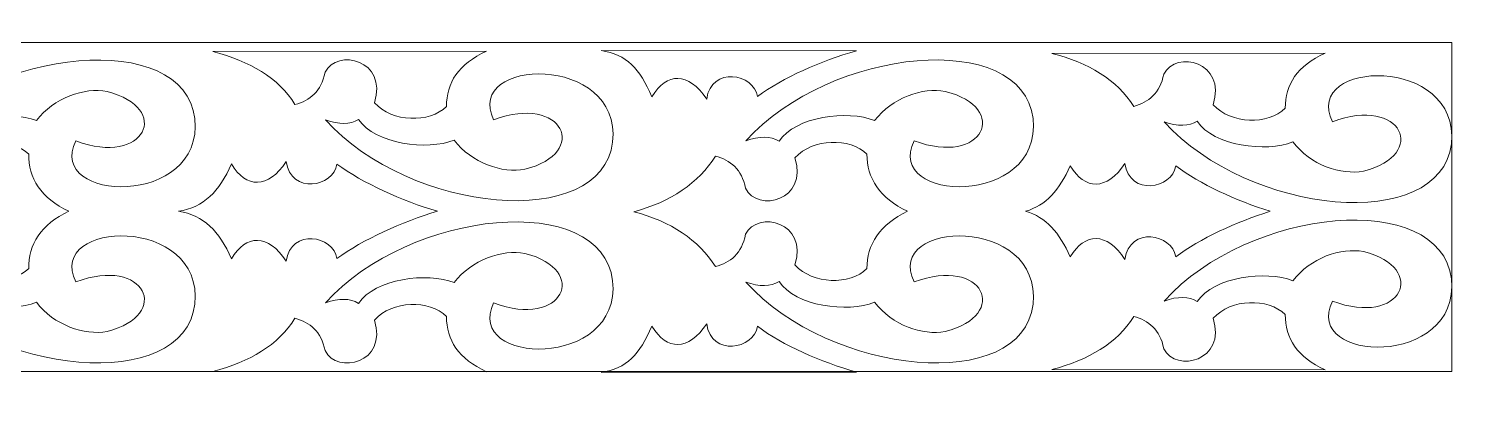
# Model space of a CAD drawing. Header units: centimetres. Extents: x -70 to 71, y -43 to 42.
# Drawn here: x 9.5 to 70.7, y -42.7 to -27 of the extents above; entities that cross this region are included whole.
import ezdxf

# ---------------------------------------------------------------- set-up
doc = ezdxf.new("R2010")
doc.units = ezdxf.units.CM
doc.header["$MEASUREMENT"] = 0
doc.layers.add('layer 1', color=7, linetype='Continuous')

msp = doc.modelspace()

# ---------------------------------------------------------------- linework, layer by layer
at = {"layer": 'layer 1', "color": 141, "lineweight": 9}
for points, knots in [([(9.82987, -30.9464), (8.67832, -30.49085), (6.43954, -30.77699), (5.74363, -31.83225), (5.74363, -31.83225), (5.38386, -31.61152), (4.91188, -31.60433), (4.32762, -31.81067), (4.32762, -31.81067), (7.95484, -27.80576), (16.11254, -27.01723), (16.59888, -30.86387), (16.59888, -30.86387), (16.98287, -34.68734), (10.21005, -34.47932), (11.51532, -31.81486), (11.51532, -31.81486), (14.48984, -32.92991), (15.6408, -30.406), (12.84673, -29.70155), (12.84673, -29.70155), (11.88452, -29.51776), (10.57165, -29.97143), (9.82987, -30.9464)], [0, 0, 0, 0, 0.14285714, 0.14285714, 0.14285714, 0.14285714, 0.28571429, 0.28571429, 0.28571429, 0.28571429, 0.42857143, 0.42857143, 0.42857143, 0.42857143, 0.57142857, 0.57142857, 0.57142857, 0.57142857, 0.71428571, 0.71428571, 0.71428571, 0.71428571, 1, 1, 1, 1]), ([(45.64035, -30.94312), (44.4888, -30.48757), (42.25002, -30.77371), (41.55411, -31.82897), (41.55411, -31.82897), (41.19434, -31.60825), (40.72236, -31.60105), (40.1381, -31.80739), (40.1381, -31.80739), (43.76532, -27.80249), (51.92302, -27.01395), (52.40936, -30.8606), (52.40936, -30.8606), (52.79335, -34.68406), (46.02053, -34.47604), (47.3258, -31.81159), (47.3258, -31.81159), (50.30032, -32.92663), (51.45128, -30.40272), (48.65721, -29.69827), (48.65721, -29.69827), (47.695, -29.51448), (46.38213, -29.96815), (45.64035, -30.94312)], [0, 0, 0, 0, 0.14285714, 0.14285714, 0.14285714, 0.14285714, 0.28571429, 0.28571429, 0.28571429, 0.28571429, 0.42857143, 0.42857143, 0.42857143, 0.42857143, 0.57142857, 0.57142857, 0.57142857, 0.57142857, 0.71428571, 0.71428571, 0.71428571, 0.71428571, 1, 1, 1, 1]), ([(17.37249, -27.99452), (17.37249, -27.99452), (29.06242, -27.98001), (29.06242, -27.98001), (29.06242, -27.98001), (27.85754, -28.5272), (27.34368, -29.33612), (27.35059, -30.3423), (27.35059, -30.3423), (26.61924, -31.06337), (25.03377, -31.02533), (24.2711, -30.18868), (24.2711, -30.18868), (24.85129, -28.35535), (22.68206, -27.84105), (22.15945, -28.88288), (22.15945, -28.88288), (22.0055, -29.70655), (21.5165, -30.08517), (20.87538, -30.26157), (20.87538, -30.26157), (20.16619, -29.11703), (18.94464, -28.40707), (17.37249, -27.99452)], [0, 0, 0, 0, 0.14285714, 0.14285714, 0.14285714, 0.14285714, 0.28571429, 0.28571429, 0.28571429, 0.28571429, 0.42857143, 0.42857143, 0.42857143, 0.42857143, 0.57142857, 0.57142857, 0.57142857, 0.57142857, 0.71428571, 0.71428571, 0.71428571, 0.71428571, 1, 1, 1, 1]), ([(27.67823, -31.78477), (26.52668, -32.24032), (24.2879, -31.95418), (23.59199, -30.89892), (23.59199, -30.89892), (23.23222, -31.11964), (22.76024, -31.12684), (22.17598, -30.9205), (22.17598, -30.9205), (25.8032, -34.9254), (33.9609, -35.71394), (34.44725, -31.8673), (34.44725, -31.8673), (34.83123, -28.04383), (28.05841, -28.25185), (29.36368, -30.91631), (29.36368, -30.91631), (32.3382, -29.80126), (33.48916, -32.32517), (30.69509, -33.02962), (30.69509, -33.02962), (29.73288, -33.21341), (28.42001, -32.75974), (27.67823, -31.78477)], [0, 0, 0, 0, 0.14285714, 0.14285714, 0.14285714, 0.14285714, 0.28571429, 0.28571429, 0.28571429, 0.28571429, 0.42857143, 0.42857143, 0.42857143, 0.42857143, 0.57142857, 0.57142857, 0.57142857, 0.57142857, 0.71428571, 0.71428571, 0.71428571, 0.71428571, 1, 1, 1, 1]), ([(33.95014, -27.95523), (33.95014, -27.95523), (44.86304, -27.96382), (44.86304, -27.96382), (44.86304, -27.96382), (43.33075, -28.40527), (41.73502, -29.10173), (40.63305, -29.9188), (40.63305, -29.9188), (40.48514, -28.94019), (38.66235, -28.60225), (38.4645, -30.02902), (38.4645, -30.02902), (37.693, -28.85739), (36.74118, -28.87265), (36.12799, -29.92691), (36.12799, -29.92691), (35.59261, -28.72846), (35.06328, -28.10801), (33.95014, -27.95523)], [0, 0, 0, 0, 0.16666667, 0.16666667, 0.16666667, 0.16666667, 0.33333333, 0.33333333, 0.33333333, 0.33333333, 0.5, 0.5, 0.5, 0.5, 0.66666667, 0.66666667, 0.66666667, 0.66666667, 1, 1, 1, 1]), ([(53.20412, -28.07329), (53.20412, -28.07329), (64.89405, -28.05878), (64.89405, -28.05878), (64.89405, -28.05878), (63.68917, -28.60597), (63.17531, -29.41489), (63.18222, -30.42107), (63.18222, -30.42107), (62.45087, -31.14214), (60.8654, -31.1041), (60.10273, -30.26745), (60.10273, -30.26745), (60.68292, -28.43412), (58.51369, -27.91982), (57.99108, -28.96165), (57.99108, -28.96165), (57.83713, -29.78532), (57.34813, -30.16394), (56.70701, -30.34034), (56.70701, -30.34034), (55.99782, -29.1958), (54.77627, -28.48584), (53.20412, -28.07329)], [0, 0, 0, 0, 0.14285714, 0.14285714, 0.14285714, 0.14285714, 0.28571429, 0.28571429, 0.28571429, 0.28571429, 0.42857143, 0.42857143, 0.42857143, 0.42857143, 0.57142857, 0.57142857, 0.57142857, 0.57142857, 0.71428571, 0.71428571, 0.71428571, 0.71428571, 1, 1, 1, 1]), ([(63.50986, -31.86354), (62.35831, -32.31909), (60.11953, -32.03295), (59.42362, -30.97769), (59.42362, -30.97769), (59.06385, -31.19841), (58.59187, -31.20561), (58.00761, -30.99927), (58.00761, -30.99927), (61.63483, -35.00417), (69.79253, -35.79271), (70.27888, -31.94607), (70.27888, -31.94607), (70.66286, -28.1226), (63.89004, -28.33062), (65.19531, -30.99508), (65.19531, -30.99508), (68.16983, -29.88003), (69.32079, -32.40394), (66.52672, -33.10839), (66.52672, -33.10839), (65.56451, -33.29218), (64.25164, -32.83851), (63.50986, -31.86354)], [0, 0, 0, 0, 0.14285714, 0.14285714, 0.14285714, 0.14285714, 0.28571429, 0.28571429, 0.28571429, 0.28571429, 0.42857143, 0.42857143, 0.42857143, 0.42857143, 0.57142857, 0.57142857, 0.57142857, 0.57142857, 0.71428571, 0.71428571, 0.71428571, 0.71428571, 1, 1, 1, 1]), ([(-0.46183, -34.86702), (1.11032, -34.45447), (2.31783, -33.61414), (3.02702, -32.4696), (3.02702, -32.4696), (3.66814, -32.646), (4.15714, -33.02462), (4.31109, -33.84829), (4.31109, -33.84829), (4.8337, -34.89011), (7.00293, -34.37581), (6.42274, -32.54249), (6.42274, -32.54249), (7.1854, -31.70584), (8.77088, -31.66779), (9.50223, -32.38887), (9.50223, -32.38887), (9.49532, -33.39505), (10.01118, -34.27573), (11.21606, -34.82292), (11.21606, -34.82292), (10.01118, -35.3713), (9.49532, -36.2632), (9.50223, -37.27157), (9.50223, -37.27157), (8.77088, -37.99421), (7.1854, -37.95609), (6.42274, -37.11761), (6.42274, -37.11761), (7.00293, -35.28031), (4.8337, -34.76489), (4.31109, -35.80898), (4.31109, -35.80898), (4.15714, -36.63445), (3.66814, -37.01387), (3.02702, -37.19067), (3.02702, -37.19067), (2.31783, -36.04364), (1.11032, -35.28046), (-0.46183, -34.86702)], [0, 0, 0, 0, 0.09090909, 0.09090909, 0.09090909, 0.09090909, 0.18181818, 0.18181818, 0.18181818, 0.18181818, 0.27272727, 0.27272727, 0.27272727, 0.27272727, 0.36363636, 0.36363636, 0.36363636, 0.36363636, 0.45454545, 0.45454545, 0.45454545, 0.45454545, 0.54545455, 0.54545455, 0.54545455, 0.54545455, 0.63636364, 0.63636364, 0.63636364, 0.63636364, 0.72727273, 0.72727273, 0.72727273, 0.72727273, 0.81818182, 0.81818182, 0.81818182, 0.81818182, 1, 1, 1, 1]), ([(35.35066, -34.8457), (36.92281, -34.43315), (38.12831, -33.61086), (38.8375, -32.46632), (38.8375, -32.46632), (39.47862, -32.64272), (39.96762, -33.02134), (40.12157, -33.84501), (40.12157, -33.84501), (40.64417, -34.88684), (42.81341, -34.37254), (42.23322, -32.53922), (42.23322, -32.53922), (42.99588, -31.70256), (44.58136, -31.66452), (45.31271, -32.38559), (45.31271, -32.38559), (45.3058, -33.39177), (45.84574, -34.28092), (47.05061, -34.82811), (47.05061, -34.82811), (45.84574, -35.3765), (45.3058, -36.2665), (45.31271, -37.27485), (45.31271, -37.27485), (44.58136, -37.99749), (42.99588, -37.95936), (42.23322, -37.1209), (42.23322, -37.1209), (42.81341, -35.28359), (40.64418, -34.76818), (40.12157, -35.81228), (40.12157, -35.81228), (39.96762, -36.63772), (39.47862, -37.01717), (38.8375, -37.19395), (38.8375, -37.19395), (38.12831, -36.04693), (36.92281, -35.25915), (35.35066, -34.8457)], [0, 0, 0, 0, 0.09090909, 0.09090909, 0.09090909, 0.09090909, 0.18181818, 0.18181818, 0.18181818, 0.18181818, 0.27272727, 0.27272727, 0.27272727, 0.27272727, 0.36363636, 0.36363636, 0.36363636, 0.36363636, 0.45454545, 0.45454545, 0.45454545, 0.45454545, 0.54545455, 0.54545455, 0.54545455, 0.54545455, 0.63636364, 0.63636364, 0.63636364, 0.63636364, 0.72727273, 0.72727273, 0.72727273, 0.72727273, 0.81818182, 0.81818182, 0.81818182, 0.81818182, 1, 1, 1, 1]), ([(15.89687, -34.82756), (16.97902, -34.99467), (17.63889, -35.67635), (18.16587, -36.85856), (18.16587, -36.85856), (18.77906, -35.80202), (19.73088, -35.78672), (20.50238, -36.9609), (20.50238, -36.9609), (20.70023, -35.53103), (22.52302, -35.86971), (22.67093, -36.85044), (22.67093, -36.85044), (23.76671, -36.0362), (25.44352, -35.27114), (26.96892, -34.82757), (26.96892, -34.82757), (25.44351, -34.38497), (23.76671, -33.62157), (22.67093, -32.80909), (22.67093, -32.80909), (22.52302, -33.7877), (20.70023, -34.12564), (20.50238, -32.69887), (20.50238, -32.69887), (19.73088, -33.87051), (18.77906, -33.85524), (18.16587, -32.80098), (18.16587, -32.80098), (17.63889, -33.98063), (16.97903, -34.6608), (15.89687, -34.82756)], [0, 0, 0, 0, 0.11111111, 0.11111111, 0.11111111, 0.11111111, 0.22222222, 0.22222222, 0.22222222, 0.22222222, 0.33333333, 0.33333333, 0.33333333, 0.33333333, 0.44444444, 0.44444444, 0.44444444, 0.44444444, 0.55555556, 0.55555556, 0.55555556, 0.55555556, 0.66666667, 0.66666667, 0.66666667, 0.66666667, 0.77777778, 0.77777778, 0.77777778, 0.77777778, 1, 1, 1, 1]), ([(52.08865, -34.82757), (52.96202, -35.0807), (53.53168, -35.73461), (53.9975, -36.77963), (53.9975, -36.77963), (54.61069, -35.72308), (55.56251, -35.70777), (56.33401, -36.88195), (56.33401, -36.88195), (56.53186, -35.45209), (58.35465, -35.79075), (58.50256, -36.7715), (58.50256, -36.7715), (59.53587, -36.00367), (61.08586, -35.27958), (62.53833, -34.82758), (62.53833, -34.82758), (61.08585, -34.37654), (59.53587, -33.65402), (58.50256, -32.88786), (58.50256, -32.88786), (58.35465, -33.86647), (56.53186, -34.20441), (56.33401, -32.77764), (56.33401, -32.77764), (55.56251, -33.94928), (54.61069, -33.93401), (53.9975, -32.87975), (53.9975, -32.87975), (53.53167, -33.92252), (52.96206, -34.575), (52.08865, -34.82757)], [0, 0, 0, 0, 0.11111111, 0.11111111, 0.11111111, 0.11111111, 0.22222222, 0.22222222, 0.22222222, 0.22222222, 0.33333333, 0.33333333, 0.33333333, 0.33333333, 0.44444444, 0.44444444, 0.44444444, 0.44444444, 0.55555556, 0.55555556, 0.55555556, 0.55555556, 0.66666667, 0.66666667, 0.66666667, 0.66666667, 0.77777778, 0.77777778, 0.77777778, 0.77777778, 1, 1, 1, 1]), ([(27.67823, -37.87698), (26.52668, -37.42044), (24.2879, -37.70721), (23.59199, -38.76475), (23.59199, -38.76475), (23.23222, -38.54355), (22.76024, -38.53634), (22.17598, -38.74313), (22.17598, -38.74313), (25.8032, -34.72953), (33.9609, -33.93928), (34.44725, -37.79428), (34.44725, -37.79428), (34.83123, -41.62604), (28.05841, -41.41758), (29.36368, -38.74733), (29.36368, -38.74733), (32.3382, -39.8648), (33.48916, -37.33541), (30.69509, -36.62943), (30.69509, -36.62943), (29.73288, -36.44524), (28.42001, -36.8999), (27.67823, -37.87698)], [0, 0, 0, 0, 0.14285714, 0.14285714, 0.14285714, 0.14285714, 0.28571429, 0.28571429, 0.28571429, 0.28571429, 0.42857143, 0.42857143, 0.42857143, 0.42857143, 0.57142857, 0.57142857, 0.57142857, 0.57142857, 0.71428571, 0.71428571, 0.71428571, 0.71428571, 1, 1, 1, 1]), ([(63.50986, -37.79804), (62.35831, -37.3415), (60.11953, -37.62826), (59.42362, -38.68581), (59.42362, -38.68581), (59.06385, -38.46461), (58.59187, -38.4574), (58.00761, -38.66419), (58.00761, -38.66419), (61.63483, -34.65059), (69.79253, -33.86034), (70.27888, -37.71534), (70.27888, -37.71534), (70.66286, -41.5471), (63.89004, -41.33864), (65.19531, -38.66839), (65.19531, -38.66839), (68.16983, -39.78586), (69.32079, -37.25647), (66.52672, -36.55049), (66.52672, -36.55049), (65.56451, -36.36629), (64.25164, -36.82095), (63.50986, -37.79804)], [0, 0, 0, 0, 0.14285714, 0.14285714, 0.14285714, 0.14285714, 0.28571429, 0.28571429, 0.28571429, 0.28571429, 0.42857143, 0.42857143, 0.42857143, 0.42857143, 0.57142857, 0.57142857, 0.57142857, 0.57142857, 0.71428571, 0.71428571, 0.71428571, 0.71428571, 1, 1, 1, 1]), ([(9.82987, -38.71717), (8.67832, -39.17372), (6.43954, -38.88695), (5.74363, -37.8294), (5.74363, -37.8294), (5.38386, -38.0506), (4.91188, -38.05781), (4.32762, -37.85103), (4.32762, -37.85103), (7.95484, -41.86463), (16.11254, -42.65488), (16.59888, -38.79988), (16.59888, -38.79988), (16.98287, -34.96811), (10.21005, -35.17658), (11.51532, -37.84682), (11.51532, -37.84682), (14.48984, -36.72936), (15.6408, -39.25874), (12.84673, -39.96473), (12.84673, -39.96473), (11.88452, -40.14892), (10.57165, -39.69426), (9.82987, -38.71717)], [0, 0, 0, 0, 0.14285714, 0.14285714, 0.14285714, 0.14285714, 0.28571429, 0.28571429, 0.28571429, 0.28571429, 0.42857143, 0.42857143, 0.42857143, 0.42857143, 0.57142857, 0.57142857, 0.57142857, 0.57142857, 0.71428571, 0.71428571, 0.71428571, 0.71428571, 1, 1, 1, 1]), ([(45.64035, -38.72046), (44.4888, -39.177), (42.25002, -38.89023), (41.55411, -37.83269), (41.55411, -37.83269), (41.19434, -38.05389), (40.72236, -38.0611), (40.1381, -37.85431), (40.1381, -37.85431), (43.76532, -41.86791), (51.92302, -42.65816), (52.40936, -38.80316), (52.40936, -38.80316), (52.79335, -34.9714), (46.02053, -35.17986), (47.3258, -37.85011), (47.3258, -37.85011), (50.30032, -36.73264), (51.45128, -39.26203), (48.65721, -39.96801), (48.65721, -39.96801), (47.695, -40.1522), (46.38213, -39.69754), (45.64035, -38.72046)], [0, 0, 0, 0, 0.14285714, 0.14285714, 0.14285714, 0.14285714, 0.28571429, 0.28571429, 0.28571429, 0.28571429, 0.42857143, 0.42857143, 0.42857143, 0.42857143, 0.57142857, 0.57142857, 0.57142857, 0.57142857, 0.71428571, 0.71428571, 0.71428571, 0.71428571, 1, 1, 1, 1]), ([(53.20412, -41.59653), (53.20412, -41.59653), (64.89405, -41.61107), (64.89405, -41.61107), (64.89405, -41.61107), (63.68917, -41.06269), (63.17531, -40.25201), (63.18222, -39.24365), (63.18222, -39.24365), (62.45087, -38.521), (60.8654, -38.55913), (60.10273, -39.3976), (60.10273, -39.3976), (60.68292, -41.23491), (58.51369, -41.75032), (57.99108, -40.70623), (57.99108, -40.70623), (57.83713, -39.88078), (57.34813, -39.50133), (56.70701, -39.32455), (56.70701, -39.32455), (55.99782, -40.47157), (54.77627, -41.18308), (53.20412, -41.59653)], [0, 0, 0, 0, 0.14285714, 0.14285714, 0.14285714, 0.14285714, 0.28571429, 0.28571429, 0.28571429, 0.28571429, 0.42857143, 0.42857143, 0.42857143, 0.42857143, 0.57142857, 0.57142857, 0.57142857, 0.57142857, 0.71428571, 0.71428571, 0.71428571, 0.71428571, 1, 1, 1, 1]), ([(17.37249, -41.67547), (17.37249, -41.67547), (29.06242, -41.69001), (29.06242, -41.69001), (29.06242, -41.69001), (27.85754, -41.14163), (27.34368, -40.33095), (27.35059, -39.32259), (27.35059, -39.32259), (26.61924, -38.59994), (25.03377, -38.63807), (24.2711, -39.47654), (24.2711, -39.47654), (24.85129, -41.31385), (22.68206, -41.82926), (22.15945, -40.78517), (22.15945, -40.78517), (22.0055, -39.95972), (21.5165, -39.58027), (20.87538, -39.40349), (20.87538, -39.40349), (20.16619, -40.55051), (18.94464, -41.26202), (17.37249, -41.67547)], [0, 0, 0, 0, 0.14285714, 0.14285714, 0.14285714, 0.14285714, 0.28571429, 0.28571429, 0.28571429, 0.28571429, 0.42857143, 0.42857143, 0.42857143, 0.42857143, 0.57142857, 0.57142857, 0.57142857, 0.57142857, 0.71428571, 0.71428571, 0.71428571, 0.71428571, 1, 1, 1, 1]), ([(33.95014, -41.71484), (33.95014, -41.71484), (44.86304, -41.70623), (44.86304, -41.70623), (44.86304, -41.70623), (43.33075, -41.26382), (41.73502, -40.56585), (40.63305, -39.74701), (40.63305, -39.74701), (40.48514, -40.72774), (38.66235, -41.06641), (38.4645, -39.63655), (38.4645, -39.63655), (37.693, -40.81072), (36.74118, -40.79542), (36.12799, -39.73888), (36.12799, -39.73888), (35.59261, -40.93993), (35.06328, -41.56172), (33.95014, -41.71484)], [0, 0, 0, 0, 0.16666667, 0.16666667, 0.16666667, 0.16666667, 0.33333333, 0.33333333, 0.33333333, 0.33333333, 0.5, 0.5, 0.5, 0.5, 0.66666667, 0.66666667, 0.66666667, 0.66666667, 1, 1, 1, 1])]:
    msp.add_open_spline(points, degree=3, knots=knots, dxfattribs=at)
at = {"layer": 'layer 1', "color": 250, "lineweight": 9}
msp.add_open_spline([(-70.29462, -27.61361), (-70.29462, -27.61361), (70.29437, -27.61361), (70.29437, -27.61361), (70.29437, -27.61361), (70.29437, -27.61361), (70.29437, -41.67251), (70.29437, -41.67251), (70.29437, -41.67251), (70.29437, -41.67251), (-70.29462, -41.67251), (-70.29462, -41.67251), (-70.29462, -41.67251), (-70.29462, -41.67251), (-70.29462, -27.61361), (-70.29462, -27.61361)], degree=3, knots=[0, 0, 0, 0, 0.2, 0.2, 0.2, 0.2, 0.4, 0.4, 0.4, 0.4, 0.6, 0.6, 0.6, 0.6, 1, 1, 1, 1], dxfattribs=at)

doc.saveas('drawing.dxf')
